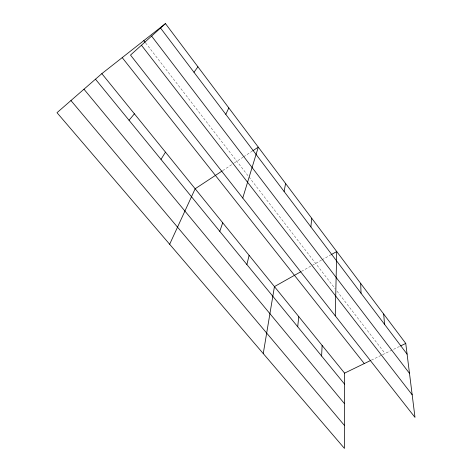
<?xml version="1.0" encoding="UTF-8"?>
<svg xmlns="http://www.w3.org/2000/svg" width="472" height="472" viewBox="0 0 472 472"><rect width="100%" height="100%" fill="white"/><g stroke="black" fill="none" stroke-linecap="round" stroke-linejoin="round"><path stroke-width="0.35" stroke-dasharray="2.36 1.77" d="M222.766 170.563L233.799 163.288M234.413 162.887L242.986 157.235M243.599 156.828L252.166 151.182M301.519 271.359L321.379 260.178M322.022 259.818L330.329 255.14M371.417 360.101L381.818 355.05M382.467 354.732L399.937 346.247M145.618 42.922L335.262 288.882M337.049 291.195L385.063 353.469"/><path stroke-width="0.71" d="M101.846 73.638L344.578 373.134L344.442 448.4L57.006 112.69L101.846 73.638L165.465 23.6L405.755 343.421L414.994 417.39L130.514 55.076L165.465 23.6M335.267 315.851L336.719 251.541L330.966 254.78M321.609 356.012L322.122 345.421M310.889 226.908L311.715 218.253M297.714 326.766L298.758 316.6M263.252 353.575L274.444 286.598L300.876 271.719M284.103 191.479L285.595 183.49M246.874 264.521L249.122 255.352M242.755 198.028L258.29 147.146L252.78 150.78M219.787 231.363L222.713 222.766M169.66 244.266L195.154 188.765L222.153 170.97M225.793 114.348L228.826 107.935M160.999 159.388L165.477 152.149M193.986 72.281L197.921 66.8M129.027 120.254L134.414 113.817M344.578 373.134L370.768 360.413M400.581 345.935L405.755 343.421M70.947 100.548L344.483 425.508M83.969 89.208L344.525 403.713M95.48 79.184L344.56 384.114M122.218 57.619L364.272 363.57M141.447 45.235L412.174 394.804M143.836 40.61L145.169 42.344M151.6 36.084L409.495 373.376M160.539 28.037L407.094 354.159M383.683 314.045L384.55 324.335M360.691 283.442L361.045 293.242"/></g></svg>
